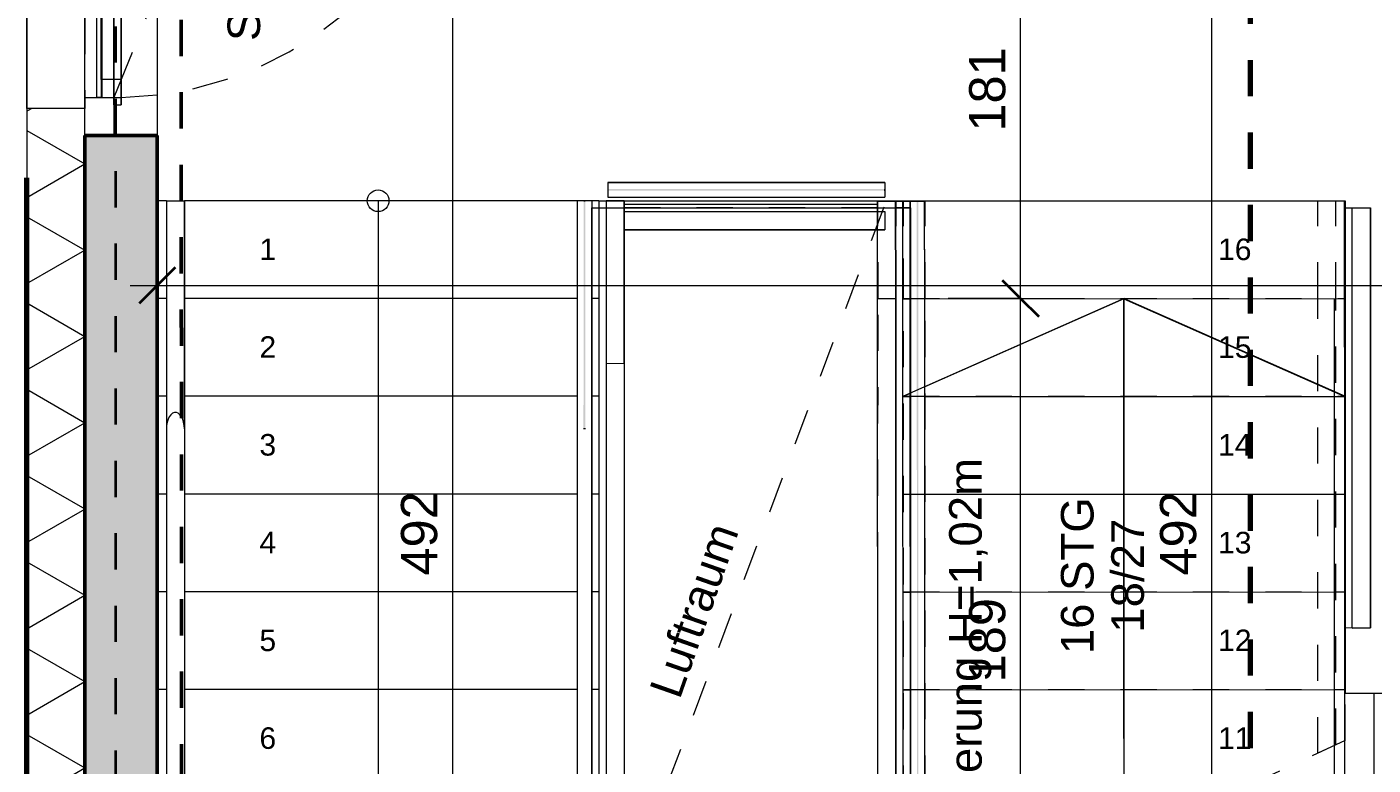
# Model space of a CAD drawing. Header units: metres. Extents: x -67.4 to -27.2, y 43.9 to 89.6.
# Drawn here: x -54.349 to -50.63, y 57.03 to 59.069 of the extents above; entities that cross this region are included whole.
import ezdxf

# ---------------------------------------------------------------- set-up
doc = ezdxf.new("R2010")
doc.units = ezdxf.units.M
for name, pattern in [('Achse', [0.009, 0.005, -0.002, 0, -0.002]), ('Strich Punkt Mittel', [0.015875, 0.00635, -0.004763, 0, -0.004763]), ('Verdeckt', [0.003, 0.002, -0.001]), ('Verdeckt Oben', [0.00225, 0.0015, -0.00075])]:
    doc.linetypes.add(name, pattern=pattern)
for name, color, linetype, lineweight in [('A-DETL-GENF_', 92, 'Continuous', 13), ('A-DETL-MBND', 5, 'Continuous', 5), ('A-FLOR-HRAL', 11, 'Continuous', 5), ('A-FLOR-OVHD', 1, 'Verdeckt Oben', 5), ('A-GLAZ', 151, 'Continuous', 18), ('A-GLAZ-IDEN_', 152, 'Continuous', 9), ('A_Bemassung-50_', 4, 'Continuous', 9), ('A_Bemassung_', 4, 'Continuous', 9), ('A_Brandabschnitte', 30, 'Verdeckt', 50), ('A_Decken', 8, 'Continuous', 13), ('A_Fenster', 7, 'Continuous', 13), ('A_Gelaender', 7, 'Continuous', 13), ('A_Raeume', 7, 'Continuous', 13), ('A_Raeume_', 7, 'Continuous', 5), ('A_Raster_', 1, 'Continuous', 9), ('A_Waende', 7, 'Continuous', 13), ('G-ANNO-SYMB_', 111, 'Continuous', 9), ('S-STRS', 31, 'Continuous', 13), ('S-STRS-ANNO_', 31, 'Continuous', 5), ('S-STRS-IDEN_', 31, 'Continuous', 9), ('S-STRS-MBND', 31, 'Verdeckt', 13), ('Text', 130, 'Continuous', 9)]:
    doc.layers.add(name, color=color, linetype=linetype, lineweight=lineweight)
doc.styles.add('Arial', font='arial.ttf', dxfattribs={"height": 0.059531})
doc.styles.add('Arial_2', font='arial.ttf', dxfattribs={"height": 0.09})
doc.styles.add('Arial_5', font='arial.ttf', dxfattribs={"height": 0.1})
doc.dimstyles.new('WGA-Bemaßung', dxfattribs={"dimscale": 0.3048, "dimtxt": 0.102026, "dimasz": 0.328084, "dimexe": 0.246063, "dimexo": 0.0625, "dimgap": 0.04101, "dimtad": 1, "dimdec": 1, "dimlfac": 100, "dimrnd": 0.5, "dimdsep": 46, "dimtxsty": 'Arial_5', "dimblk1": 'OBLIQUE', "dimblk2": 'OBLIQUE', "dimsah": 1, "dimcen": 0.09, "dimdle": 0.246063, "dimazin": 2, "dimtfac": 1, "dimtdec": 4, "dimtix": 1, "dimtmove": 0, "dimatfit": 3, "dimfxl": 0.656168, "dimfxlon": 1, "dimtvp": 1, "dimtolj": 1, "dimtzin": 0, "dimarcsym": 2})
doc.dimstyles.new('WGA-Bemaßung_2', dxfattribs={"dimscale": 0.3048, "dimtxt": 0.102026, "dimasz": 0.328084, "dimexe": 0.246063, "dimexo": 0.0625, "dimgap": 0.04101, "dimtad": 1, "dimdec": 1, "dimlfac": 100, "dimrnd": 0.5, "dimdsep": 46, "dimtxsty": 'Arial_5', "dimblk1": 'OBLIQUE', "dimblk2": 'OBLIQUE', "dimsah": 1, "dimcen": 0.09, "dimdle": 0.246063, "dimazin": 2, "dimtfac": 1, "dimtdec": 4, "dimtix": 1, "dimtmove": 2, "dimatfit": 3, "dimfxl": 0.656168, "dimfxlon": 1, "dimtvp": 1, "dimtolj": 1, "dimtzin": 0, "dimarcsym": 2})
doc.dimstyles.new('WGA-Bemaßung_4', dxfattribs={"dimscale": 0.3048, "dimtxt": 0.102026, "dimasz": 0.328084, "dimexe": 0.246063, "dimexo": 0.0625, "dimgap": 0.04101, "dimtad": 1, "dimdec": 1, "dimlfac": 100, "dimrnd": 0.5, "dimdsep": 46, "dimtxsty": 'Arial_5', "dimblk1": 'OBLIQUE', "dimblk2": 'OBLIQUE', "dimsah": 1, "dimcen": 0.09, "dimdle": 0.246063, "dimazin": 2, "dimtfac": 1, "dimtdec": 4, "dimtix": 1, "dimtmove": 0, "dimatfit": 3, "dimfxl": 0.656168, "dimfxlon": 1, "dimtvp": 1, "dimtolj": 1, "dimtzin": 0, "dimarcsym": 2})

# ---------------------------------------------------------------- blocks, each defined once
blk = doc.blocks.new('Geländer - Geländer-4147577-263_PP_01OG_BT2')
at = {"layer": 'A_Gelaender', "lineweight": 5}
for q in [(-26.8768, 72.6425), (-26.1308, 74.3791)]:
    blk.add_line((-26.1493, 74.3868), q, dxfattribs=at)
at = {"layer": 'A_Gelaender', "linetype": 'Verdeckt', "lineweight": 5}
for p, q in [((-25.4957, 73.8216), (-25.3917, 74.0708)), ((-25.4772, 73.8139), (-25.3733, 74.0631)), ((-25.3917, 74.0708), (-25.3733, 74.0631)), ((-26.1663, 72.1619), (-25.4772, 73.8139)), ((-26.1222, 72.3196), (-25.4957, 73.8216))]:
    blk.add_line(p, q, dxfattribs=at)
blk = doc.blocks.new('Typ des oberen Holms - Oberer Geländerholm_Innen_-4147589-263_PP_01OG_BT2')
at = {"layer": 'A_Gelaender', "lineweight": 5}
for p, q in [((-27.2522, 74.8468), (-27.4947, 74.2654)), ((-27.4485, 74.2462), (-27.206, 74.8276))]:
    blk.add_line(p, q, dxfattribs=at)
at = {"layer": 'A_Gelaender', "lineweight": 5, "flags": 128}
for points in [[(-27.2522, 74.8468), (-27.2514, 74.8465), (-27.2491, 74.8456), (-27.2454, 74.844), (-27.2406, 74.842), (-27.2351, 74.8397), (-27.2291, 74.8372), (-27.2231, 74.8347), (-27.2175, 74.8324), (-27.2128, 74.8304), (-27.2091, 74.8289), (-27.2068, 74.8279), (-27.206, 74.8276)], [(-27.4485, 74.2462), (-27.4454, 74.255), (-27.4435, 74.2639), (-27.4427, 74.2724), (-27.4433, 74.2802), (-27.445, 74.287), (-27.448, 74.2924), (-27.4519, 74.2961), (-27.4568, 74.2981), (-27.4622, 74.2983), (-27.4681, 74.2966), (-27.4742, 74.2931), (-27.4801, 74.288), (-27.4856, 74.2815), (-27.4906, 74.2738), (-27.4947, 74.2654)]]:
    blk.add_lwpolyline(points, dxfattribs=at)
blk = doc.blocks.new('Typ des oberen Holms - Oberer Geländerholm_Innen_-V21-263_PP_01OG_BT2')
at = {"layer": 'A_Gelaender', "lineweight": 5}
for p, q in [((-27.2522, 74.8468), (-27.9797, 73.1025)), ((-27.206, 74.8276), (-27.9336, 73.0833))]:
    blk.add_line(p, q, dxfattribs=at)
at = {"layer": 'A_Gelaender', "linetype": 'Verdeckt', "lineweight": 5}
for p, q in [((-24.4204, 73.3732), (-24.3165, 73.6223)), ((-24.3743, 73.3539), (-24.2704, 73.6031)), ((-24.3165, 73.6223), (-24.2704, 73.6031)), ((-24.904, 72.2139), (-24.4204, 73.3732)), ((-24.8489, 72.2162), (-24.3743, 73.3539)), ((-24.8489, 72.2162), (-24.904, 72.2139))]:
    blk.add_line(p, q, dxfattribs=at)
blk = doc.blocks.new('Fens_1tlg_OL - DF_OL_DK_1120x2400-V31-263_PP_01OG_BT2')
at = {"layer": 'A-GLAZ'}
for p, q in [((-0.6, -0.02), (-0.515, -0.02)), ((-0.495, -0.02), (-0.6, -0.02)), ((-0.6, -0.02), (-0.6, -0.1)), ((-0.515, -0.02), (-0.495, -0.02)), ((-0.495, -0.02), (-0.445, -0.02)), ((-0.495, -0.1), (-0.495, -0.02)), ((-0.445, -0.02), (0.445, -0.02)), ((0.445, -0.02), (0.495, -0.02)), ((0.495, -0.02), (0.515, -0.02)), ((0.495, -0.02), (0.6, -0.02)), ((0.495, -0.1), (0.495, -0.02)), ((0.515, -0.02), (0.6, -0.02)), ((0.6, -0.02), (0.6, -0.1)), ((-0.6, -0.1), (-0.495, -0.1)), ((0.525, -0.1), (-0.525, -0.1)), ((0.6, -0.1), (0.495, -0.1))]:
    blk.add_line(p, q, dxfattribs=at)
at = {"layer": 'A_Fenster', "linetype": 'Verdeckt', "lineweight": 5}
for p, q in [((-0.495, 0), (-0.495, 0.97)), ((0, 0.18), (0.4455, 0)), ((-0.495, -0.02), (-0.495, 0)), ((0.4455, 0), (0.495, -0.02))]:
    blk.add_line(p, q, dxfattribs=at)
at = {"layer": 'A_Fenster'}
for p, q in [((-0.4455, 0), (0, 0.18)), ((-0.515, -0.02), (-0.515, 0)), ((-0.515, 0), (0.515, 0)), ((-0.515, 0), (-0.515, -0.02)), ((-0.445, 0), (-0.515, 0)), ((-0.495, -0.02), (-0.4455, 0)), ((-0.445, 0), (-0.445, -0.055)), ((-0.445, 0), (0.445, 0)), ((-0.445, 0), (0.445, 0)), ((-0.445, -0.055), (-0.445, 0)), ((0.445, 0), (-0.445, 0)), ((0.445, 0), (0.445, -0.055)), ((0.445, 0), (0.445, -0.055)), ((0.515, 0), (0.445, 0)), ((0.515, -0.02), (0.515, 0)), ((0.515, -0.02), (0.515, 0)), ((-0.6, -0.02), (-0.515, -0.02)), ((-0.6, -0.1), (-0.6, -0.02)), ((-0.515, -0.02), (-0.495, -0.02)), ((0.515, -0.02), (-0.515, -0.02)), ((-0.515, -0.02), (-0.495, -0.02)), ((-0.495, -0.02), (-0.445, -0.02)), ((-0.495, -0.055), (-0.495, -0.02)), ((0.495, -0.02), (-0.495, -0.02)), ((-0.495, -0.02), (-0.445, -0.02)), ((-0.495, -0.02), (-0.495, -0.055)), ((-0.445, -0.02), (-0.495, -0.02)), ((-0.445, -0.02), (0.445, -0.02)), ((-0.445, -0.02), (0.445, -0.02)), ((0.445, -0.02), (-0.445, -0.02)), ((0.445, -0.02), (0.495, -0.02)), ((0.445, -0.02), (0.495, -0.02)), ((0.495, -0.02), (0.445, -0.02)), ((0.495, -0.02), (0.515, -0.02)), ((0.495, -0.055), (0.495, -0.02)), ((0.495, -0.02), (0.515, -0.02)), ((0.495, -0.055), (0.495, -0.02)), ((0.515, -0.02), (0.6, -0.02)), ((-0.495, -0.055), (-0.495, -0.053)), ((-0.495, -0.053), (-0.445, -0.053)), ((-0.495, -0.053), (-0.445, -0.053)), ((-0.495, -0.055), (-0.495, -0.053)), ((-0.495, -0.055), (0.495, -0.055)), ((-0.495, -0.055), (-0.445, -0.055)), ((-0.495, -0.067), (-0.495, -0.055)), ((-0.495, -0.067), (-0.495, -0.055)), ((0.495, -0.067), (-0.495, -0.067)), ((0.495, -0.067), (-0.495, -0.067)), ((-0.445, -0.053), (0.445, -0.053)), ((-0.445, -0.053), (0.445, -0.053)), ((-0.445, -0.055), (0.445, -0.055)), ((-0.445, -0.055), (0.445, -0.055)), ((0.445, -0.055), (-0.445, -0.055)), ((0.445, -0.053), (0.495, -0.053)), ((0.445, -0.053), (0.495, -0.053)), ((0.445, -0.055), (0.495, -0.055)), ((0.495, -0.053), (0.495, -0.055)), ((0.495, -0.053), (0.495, -0.055)), ((0.495, -0.055), (0.495, -0.067)), ((0.495, -0.055), (0.495, -0.067)), ((0.6, -0.1), (0.525, -0.1))]:
    blk.add_line(p, q, dxfattribs=at)
at = {"layer": 'A_Fenster', "linetype": 'Verdeckt Oben', "lineweight": 5}
for p, q in [((-0.6, 0.1), (0.6, 0.1)), ((-0.6, 0.1), (0.6, 0.1)), ((-0.525, -0.1), (0.525, -0.1)), ((-0.525, -0.26), (0.525, -0.26))]:
    blk.add_line(p, q, dxfattribs=at)
at = {"layer": 'A_Fenster', "linetype": 'Verdeckt', "lineweight": 5}
for start, end in [(1.1603, 90), (360, 1.1603)]:
    blk.add_arc((-0.495, -0.02), 0.99, start, end, dxfattribs=at)
blk = doc.blocks.new('Typ des oberen Holms - Oberer Geländerholm_Innen_-5748851-263_PP_01OG_BT2')
at = {"layer": 'A_Gelaender', "lineweight": 5}
for p, q in [((-26.1308, 74.3791), (-26.304, 73.9638)), ((-26.1308, 74.3791), (-26.0846, 74.3599)), ((-26.2579, 73.9445), (-26.0846, 74.3599)), ((-26.2579, 73.9445), (-26.304, 73.9638))]:
    blk.add_line(p, q, dxfattribs=at)
blk = doc.blocks.new('Typ des oberen Holms - Oberer Geländerholm_Innen_-V44-263_PP_01OG_BT2')
at = {"layer": 'A_Gelaender', "lineweight": 5}
for p, q in [((-26.1308, 74.3791), (-26.8584, 72.6348)), ((-26.0846, 74.3599), (-26.1308, 74.3791)), ((-26.0846, 74.3599), (-26.8122, 72.6155))]:
    blk.add_line(p, q, dxfattribs=at)
at = {"layer": 'A_Gelaender', "linetype": 'Verdeckt', "lineweight": 5}
for p, q in [((-25.5418, 73.8409), (-25.4379, 74.0901)), ((-25.4379, 74.0901), (-25.3917, 74.0708)), ((-25.4957, 73.8216), (-25.3917, 74.0708)), ((-26.2136, 72.2304), (-25.5418, 73.8409)), ((-26.1674, 72.2111), (-25.4957, 73.8216))]:
    blk.add_line(p, q, dxfattribs=at)
blk = doc.blocks.new('Geländer - Geländer-5750222-263_PP_01OG_BT2')
at = {"layer": 'A_Gelaender', "lineweight": 5}
blk.add_line((-25.4428, 74.0813), (-26.0885, 74.3506), dxfattribs=at)
blk = doc.blocks.new('Typ des oberen Holms - Oberer Geländerholm_Innen_-5750294-263_PP_01OG_BT2')
at = {"layer": 'A_Gelaender', "lineweight": 5}
for p, q in [((-26.0962, 74.3322), (-25.4317, 74.055)), ((-25.4509, 74.0088), (-26.1154, 74.286)), ((-25.4317, 74.055), (-25.4509, 74.0088))]:
    blk.add_line(p, q, dxfattribs=at)
blk = doc.blocks.new('Typ des oberen Holms - Oberer Geländerholm_Innen_-V45-263_PP_01OG_BT2')
at = {"layer": 'A_Gelaender', "lineweight": 5}
for p, q in [((-26.0962, 74.3322), (-25.4317, 74.055)), ((-26.1154, 74.286), (-25.4509, 74.0088)), ((-25.4317, 74.055), (-25.4509, 74.0088))]:
    blk.add_line(p, q, dxfattribs=at)
blk = doc.blocks.new('Handlauftyp - Handlauf_Innen_-5750305-263_PP_01OG_BT2')
at = {"layer": 'A_Gelaender', "lineweight": 5}
blk.add_hatch(color=256, dxfattribs=at).paths.add_polyline_path([(-25.4095, 74.1082), (-25.4077, 74.1125), (-26.1141, 74.4072), (-26.1159, 74.4029), (-25.7593, 74.2541)])
for p, q in [((-26.1141, 74.4072), (-26.1159, 74.4029)), ((-25.4009, 74.1288), (-26.1073, 74.4235)), ((-26.1227, 74.3866), (-25.4163, 74.0919)), ((-25.4095, 74.1082), (-25.4077, 74.1125))]:
    blk.add_line(p, q, dxfattribs=at)
blk = doc.blocks.new('Handlauftyp - Handlauf_Innen_-V46-263_PP_01OG_BT2')
at = {"layer": 'A_Gelaender', "lineweight": 5}
for p, q in [((-26.1073, 74.4235), (-26.1227, 74.3866)), ((-26.1073, 74.4235), (-25.4009, 74.1288)), ((-26.1227, 74.3866), (-25.4163, 74.0919)), ((-25.4009, 74.1288), (-25.4163, 74.0919))]:
    blk.add_line(p, q, dxfattribs=at)
blk = doc.blocks.new('Handlauftyp - Handlauf_Innen_-5773815-263_PP_01OG_BT2')
at = {"layer": 'A_Gelaender', "lineweight": 5}
blk.add_hatch(color=256, dxfattribs=at).paths.add_polyline_path([(-26.4263, 73.8193), (-26.2878, 74.1521), (-26.1844, 74.4015), (-26.188, 74.4029), (-26.3985, 73.8997), (-26.4307, 73.8214), (-26.4268, 73.8198)])
at = {"layer": 'A_Gelaender', "lineweight": 5, "flags": 128}
for points in [[(-26.188, 74.403), (-26.1862, 74.4022), (-26.1844, 74.4015)], [(-26.4263, 73.8194), (-26.4268, 73.8198), (-26.4307, 73.8214), (-26.4314, 73.8215)]]:
    blk.add_lwpolyline(points, dxfattribs=at)
blk = doc.blocks.new('Handlauftyp - Handlauf_Innen_-V47-263_PP_01OG_BT2')
at = {"layer": 'A_Gelaender', "lineweight": 5}
for p, q in [((-26.2046, 74.4099), (-26.9322, 72.6656)), ((-26.1677, 74.3945), (-26.2046, 74.4099)), ((-26.1677, 74.3945), (-26.8953, 72.6502))]:
    blk.add_line(p, q, dxfattribs=at)
at = {"layer": 'A_Gelaender', "linetype": 'Verdeckt', "lineweight": 5}
for p, q in [((-25.4587, 73.8062), (-25.3548, 74.0554)), ((-25.4218, 73.7908), (-25.3179, 74.04)), ((-25.3548, 74.0554), (-25.3179, 74.04)), ((-26.1442, 72.1628), (-25.4587, 73.8062)), ((-26.1001, 72.1646), (-25.4218, 73.7908))]:
    blk.add_line(p, q, dxfattribs=at)
blk = doc.blocks.new('Geländer - Geländer-9296717-263_PP_01OG_BT2')
at = {"layer": 'A_Gelaender', "lineweight": 5}
for p, q in [((-24.7015, 72.5044), (-24.2549, 73.5753)), ((-24.2549, 73.5753), (-24.2364, 73.5676)), ((-24.6831, 72.4967), (-24.7015, 72.5044))]:
    blk.add_line(p, q, dxfattribs=at)
blk = doc.blocks.new('Typ des oberen Holms - Oberer Geländerholm_Innen_-9296720-263_PP_01OG_BT2')
at = {"layer": 'A_Gelaender', "lineweight": 5}
for p, q in [((-24.6831, 72.4967), (-24.2364, 73.5676)), ((-24.2364, 73.5676), (-24.1903, 73.5484)), ((-24.1903, 73.5484), (-24.6369, 72.4775)), ((-24.6369, 72.4775), (-24.6831, 72.4967))]:
    blk.add_line(p, q, dxfattribs=at)
blk = doc.blocks.new('Typ des oberen Holms - Oberer Geländerholm_Innen_-V73-263_PP_01OG_BT2')
at = {"layer": 'A_Gelaender', "lineweight": 5}
for p, q in [((-24.6831, 72.4967), (-24.2364, 73.5676)), ((-24.2364, 73.5676), (-24.1903, 73.5484)), ((-24.6369, 72.4775), (-24.1903, 73.5484)), ((-24.6831, 72.4967), (-24.6369, 72.4775))]:
    blk.add_line(p, q, dxfattribs=at)
blk = doc.blocks.new('Geländer - Geländer-11658743-263_PP_01OG_BT2')
at = {"layer": 'A_Gelaender', "lineweight": 5}
for q in [(-26.8768, 72.6425), (-26.1308, 74.3791)]:
    blk.add_line((-26.1493, 74.3868), q, dxfattribs=at)
at = {"layer": 'A_Gelaender', "linetype": 'Verdeckt', "lineweight": 5}
for p, q in [((-25.4957, 73.8216), (-25.3917, 74.0708)), ((-25.4772, 73.8139), (-25.3733, 74.0631)), ((-25.3917, 74.0708), (-25.3733, 74.0631)), ((-26.1663, 72.1619), (-25.4772, 73.8139)), ((-26.1222, 72.3196), (-25.4957, 73.8216))]:
    blk.add_line(p, q, dxfattribs=at)
blk = doc.blocks.new('Typ des oberen Holms - Oberer Geländerholm_Innen_-11658750-263_PP_01OG_BT2')
at = {"layer": 'A_Gelaender', "lineweight": 5}
for p, q in [((-26.1308, 74.3791), (-26.304, 73.9638)), ((-26.1308, 74.3791), (-26.0846, 74.3599)), ((-26.2579, 73.9445), (-26.0846, 74.3599)), ((-26.2579, 73.9445), (-26.304, 73.9638))]:
    blk.add_line(p, q, dxfattribs=at)
blk = doc.blocks.new('Typ des oberen Holms - Oberer Geländerholm_Innen_-V109-263_PP_01OG_BT2')
at = {"layer": 'A_Gelaender', "lineweight": 5}
for p, q in [((-26.1308, 74.3791), (-26.8584, 72.6348)), ((-26.0846, 74.3599), (-26.1308, 74.3791)), ((-26.0846, 74.3599), (-26.8122, 72.6155))]:
    blk.add_line(p, q, dxfattribs=at)
at = {"layer": 'A_Gelaender', "linetype": 'Verdeckt', "lineweight": 5}
for p, q in [((-25.5418, 73.8409), (-25.4379, 74.0901)), ((-25.4379, 74.0901), (-25.3917, 74.0708)), ((-25.4957, 73.8216), (-25.3917, 74.0708)), ((-26.2136, 72.2304), (-25.5418, 73.8409)), ((-26.1674, 72.2111), (-25.4957, 73.8216))]:
    blk.add_line(p, q, dxfattribs=at)
blk = doc.blocks.new('Handlauftyp - Handlauf_Innen_-11658768-263_PP_01OG_BT2')
at = {"layer": 'A_Gelaender', "lineweight": 5}
blk.add_hatch(color=256, dxfattribs=at).paths.add_polyline_path([(-26.4314, 73.8214), (-26.4307, 73.8214), (-26.3988, 73.8999), (-26.4313, 73.8216)])
at = {"layer": 'A_Gelaender', "lineweight": 5, "flags": 128}
for points in [[(-26.188, 74.403), (-26.1862, 74.4022), (-26.1844, 74.4015)], [(-26.4263, 73.8194), (-26.4268, 73.8198), (-26.4307, 73.8214), (-26.4314, 73.8215)]]:
    blk.add_lwpolyline(points, dxfattribs=at)
blk = doc.blocks.new('Handlauftyp - Handlauf_Innen_-V110-263_PP_01OG_BT2')
at = {"layer": 'A_Gelaender', "lineweight": 5}
for p, q in [((-26.2046, 74.4099), (-26.9322, 72.6656)), ((-26.1677, 74.3945), (-26.2046, 74.4099)), ((-26.1677, 74.3945), (-26.8953, 72.6502))]:
    blk.add_line(p, q, dxfattribs=at)
at = {"layer": 'A_Gelaender', "linetype": 'Verdeckt', "lineweight": 5}
for p, q in [((-25.4587, 73.8062), (-25.3548, 74.0554)), ((-25.4218, 73.7908), (-25.3179, 74.04)), ((-25.3548, 74.0554), (-25.3179, 74.04)), ((-26.1442, 72.1628), (-25.4587, 73.8062)), ((-26.1001, 72.1646), (-25.4218, 73.7908))]:
    blk.add_line(p, q, dxfattribs=at)
blk = doc.blocks.new('Geländer - Geländer-11667929-263_PP_01OG_BT2')
at = {"layer": 'A_Gelaender', "lineweight": 5}
for p, q in [((-25.4785, 73.8135), (-25.3747, 74.0628)), ((-25.3932, 74.0705), (-25.3747, 74.0628)), ((-26.2047, 72.0699), (-25.4785, 73.8135))]:
    blk.add_line(p, q, dxfattribs=at)
blk = doc.blocks.new('Typ des oberen Holms - Oberer Geländerholm_Innen_-11667935-263_PP_01OG_BT2')
at = {"layer": 'A_Gelaender', "lineweight": 5}
for p, q in [((-25.5432, 73.8404), (-25.4394, 74.0897)), ((-25.4394, 74.0897), (-25.3932, 74.0705)), ((-25.3932, 74.0705), (-25.497, 73.8212)), ((-26.2648, 73.9279), (-26.2931, 73.8601)), ((-26.2969, 73.8509), (-26.3359, 73.7574)), ((-26.2135, 72.2307), (-25.5432, 73.8404)), ((-25.497, 73.8212), (-26.1223, 72.3196)), ((-25.497, 73.8212), (-25.5432, 73.8404)), ((-26.3398, 73.7482), (-26.3788, 73.6547)), ((-26.3826, 73.6454), (-26.4216, 73.5519)), ((-26.4255, 73.5427), (-26.4645, 73.4492)), ((-26.4683, 73.4399), (-26.5073, 73.3464)), ((-26.5112, 73.3372), (-26.5502, 73.2437)), ((-26.554, 73.2345), (-26.593, 73.141)), ((-26.5969, 73.1317), (-26.6359, 73.0382)), ((-26.6397, 73.029), (-26.6787, 72.9355)), ((-26.6826, 72.9263), (-26.7216, 72.8327))]:
    blk.add_line(p, q, dxfattribs=at)
blk = doc.blocks.new('Typ des oberen Holms - Oberer Geländerholm_Innen_-V111-263_PP_01OG_BT2')
at = {"layer": 'A_Gelaender', "lineweight": 5}
for p, q in [((-25.5432, 73.8404), (-25.4394, 74.0897)), ((-25.4394, 74.0897), (-25.3932, 74.0705)), ((-25.497, 73.8212), (-25.3932, 74.0705)), ((-26.2648, 73.9279), (-26.2931, 73.8601)), ((-26.2969, 73.8509), (-26.3359, 73.7574)), ((-26.2135, 72.2307), (-25.5432, 73.8404)), ((-26.1223, 72.3196), (-25.497, 73.8212)), ((-26.3398, 73.7482), (-26.3788, 73.6547)), ((-26.3826, 73.6454), (-26.4216, 73.5519)), ((-26.4255, 73.5427), (-26.4645, 73.4492)), ((-26.4683, 73.4399), (-26.5073, 73.3464)), ((-26.5112, 73.3372), (-26.5502, 73.2437)), ((-26.554, 73.2345), (-26.593, 73.141)), ((-26.5969, 73.1317), (-26.6359, 73.0382)), ((-26.6397, 73.029), (-26.6787, 72.9355)), ((-26.6826, 72.9263), (-26.7216, 72.8327))]:
    blk.add_line(p, q, dxfattribs=at)
blk = doc.blocks.new('Handlauftyp - Handlauf_Innen_-11667947-263_PP_01OG_BT2')
at = {"layer": 'A_Gelaender', "lineweight": 5}
for points in [[(-25.4416, 73.7981), (-25.4394, 73.7974), (-25.3357, 74.0465), (-25.3399, 74.0483), (-25.4437, 73.7991), (-25.4417, 73.7982)], [(-26.1524, 72.0914), (-26.1505, 72.0909), (-25.4394, 73.7973), (-25.4434, 73.7989), (-26.1541, 72.0922)]]:
    blk.add_hatch(color=256, dxfattribs=at).paths.add_polyline_path(points)
for p, q in [((-25.3563, 74.0551), (-25.4577, 73.8114)), ((-25.4208, 73.796), (-25.3193, 74.0397)), ((-25.3357, 74.0465), (-25.34, 74.0483)), ((-25.4577, 73.8114), (-26.1685, 72.1047)), ((-26.1316, 72.0893), (-25.4208, 73.796))]:
    blk.add_line(p, q, dxfattribs=at)
blk.add_open_spline([(-25.4398, 73.7974), (-25.4404, 73.7976), (-25.4416, 73.7981), (-25.4428, 73.7986), (-25.4434, 73.7989)], degree=3, dxfattribs=at)
blk = doc.blocks.new('Handlauftyp - Handlauf_Innen_-V112-263_PP_01OG_BT2')
at = {"layer": 'A_Gelaender', "lineweight": 5}
for p, q in [((-25.4601, 73.8058), (-25.3563, 74.0551)), ((-25.4231, 73.7904), (-25.3193, 74.0397)), ((-25.3563, 74.0551), (-25.3193, 74.0397)), ((-26.1708, 72.0991), (-25.4601, 73.8058)), ((-26.1339, 72.0837), (-25.4231, 73.7904))]:
    blk.add_line(p, q, dxfattribs=at)
blk = doc.blocks.new('Dtai_Fluchtlinie_Grenzlinie - Dtai_Grenzlinie-5920249-263_PP_01OG_BT2')
at = {"layer": 'A-DETL-GENF_', "lineweight": 70}
blk.add_line((9.45, 0), (11.45, 0), dxfattribs=at)
blk = doc.blocks.new('DIMBLOCK255-263_PP_01OG_BT2')
at = {"layer": 'A_Bemassung-50_', "lineweight": 35, "transparency": 16777216}
for p, q in [((-51.6039, 58.3188), (-51.6539, 58.3688)), ((-51.6039, 58.3188), (-51.5539, 58.2688)), ((-51.604, 56.4288), (-51.654, 56.4788)), ((-51.604, 56.4288), (-51.554, 56.3788))]:
    blk.add_line(p, q, dxfattribs=at)
at = {"layer": 'A_Bemassung-50_', "transparency": 16777216}
for p, q in [((-51.6039, 58.3188), (-51.8039, 58.3188)), ((-51.604, 56.4288), (-51.6039, 58.3188)), ((-51.6039, 58.3188), (-51.5289, 58.3188)), ((-51.604, 56.4288), (-51.804, 56.4288)), ((-51.604, 56.4288), (-51.529, 56.4288))]:
    blk.add_line(p, q, dxfattribs=at)
at = {"layer": 'A_Bemassung-50_', "color": 0, "transparency": 16777216, "insert": (-51.7463, 57.2584), "char_height": 0.1, "width": 0.276883, "attachment_point": 1, "rotation": 90, "line_spacing_factor": 0.941778, "style": 'Arial_5'}
blk.add_mtext('189', dxfattribs=at)
blk = doc.blocks.new('_Oblique')
at = {"color": 0, "linetype": 'ByBlock', "lineweight": -2}
blk.add_line((-0.5, -0.5), (0.5, 0.5), dxfattribs=at)
blk = doc.blocks.new('DIMBLOCK256-263_PP_01OG_BT2')
at = {"layer": 'A_Bemassung-50_', "transparency": 16777216}
for p, q in [((-51.6039, 58.3188), (-51.6038, 60.2038)), ((-51.6038, 60.1288), (-51.8038, 60.1288)), ((-51.6038, 60.1288), (-51.5288, 60.1288)), ((-51.6039, 58.3188), (-51.8039, 58.3188)), ((-51.6039, 58.3188), (-51.5289, 58.3188))]:
    blk.add_line(p, q, dxfattribs=at)
at = {"layer": 'A_Bemassung-50_', "lineweight": 35, "transparency": 16777216}
for p, q in [((-51.6038, 60.1288), (-51.6538, 60.1788)), ((-51.6038, 60.1288), (-51.5538, 60.0788)), ((-51.6039, 58.3188), (-51.6539, 58.3688)), ((-51.6039, 58.3188), (-51.5539, 58.2688))]:
    blk.add_line(p, q, dxfattribs=at)
at = {"layer": 'A_Bemassung-50_', "color": 0, "transparency": 16777216, "insert": (-51.7462, 58.7796), "char_height": 0.1, "width": 0.276883, "attachment_point": 1, "rotation": 90, "line_spacing_factor": 0.941778, "style": 'Arial_5'}
blk.add_mtext('181', dxfattribs=at)
blk = doc.blocks.new('DIMBLOCK329-263_PP_01OG_BT2')
at = {"layer": 'A_Bemassung-50_', "transparency": 16777216}
for p, q in [((-51.0766, 60.2038), (-51.0768, 55.2088)), ((-51.0766, 60.1288), (-51.1516, 60.1288)), ((-51.0766, 60.1288), (-50.8766, 60.1287)), ((-51.0768, 55.2088), (-51.1518, 55.2088)), ((-51.0768, 55.2088), (-50.8768, 55.2087))]:
    blk.add_line(p, q, dxfattribs=at)
at = {"layer": 'A_Bemassung-50_', "lineweight": 35, "transparency": 16777216}
for p, q in [((-51.0766, 60.1288), (-51.1266, 60.1788)), ((-51.0766, 60.1288), (-51.0266, 60.0787)), ((-51.0768, 55.2088), (-51.1268, 55.2588)), ((-51.0768, 55.2088), (-51.0268, 55.1587))]:
    blk.add_line(p, q, dxfattribs=at)
at = {"layer": 'A_Bemassung-50_', "color": 0, "transparency": 16777216, "insert": (-51.219, 57.5534), "char_height": 0.1, "width": 0.276883, "attachment_point": 1, "rotation": 90, "line_spacing_factor": 0.941778, "style": 'Arial_5'}
blk.add_mtext('492', dxfattribs=at)
blk = doc.blocks.new('DIMBLOCK392-263_PP_01OG_BT2')
at = {"layer": 'A_Bemassung-50_', "transparency": 16777216}
for p, q in [((-53.9887, 58.3551), (-53.9887, 58.5551)), ((-47.3962, 58.3549), (-47.3962, 58.5549)), ((-54.0637, 58.3551), (-47.3962, 58.3549)), ((-53.9887, 58.3551), (-53.9887, 58.2801)), ((-47.3962, 58.3549), (-47.3962, 58.2799))]:
    blk.add_line(p, q, dxfattribs=at)
at = {"layer": 'A_Bemassung-50_', "lineweight": 35, "transparency": 16777216}
for p, q in [((-53.9887, 58.3551), (-53.9387, 58.4051)), ((-47.3962, 58.3549), (-47.3462, 58.4049)), ((-53.9887, 58.3551), (-54.0387, 58.3051)), ((-47.3962, 58.3549), (-47.4462, 58.3049))]:
    blk.add_line(p, q, dxfattribs=at)
at = {"layer": 'A_Bemassung-50_', "color": 0, "transparency": 16777216, "insert": (-50.5757, 58.4973), "char_height": 0.1, "width": 0.416266, "attachment_point": 1, "rotation": 359.9983, "line_spacing_factor": 0.941778, "style": 'Arial_5'}
blk.add_mtext('659,5', dxfattribs=at)
blk = doc.blocks.new('DIMBLOCK486-263_PP_01OG_BT2')
at = {"layer": 'A_Bemassung-50_', "lineweight": 35, "transparency": 16777216}
for p, q in [((-53.1733, 60.1288), (-53.2233, 60.1788)), ((-53.1733, 60.1288), (-53.1233, 60.0788)), ((-53.1734, 55.2088), (-53.2234, 55.2588)), ((-53.1734, 55.2088), (-53.1234, 55.1588))]:
    blk.add_line(p, q, dxfattribs=at)
at = {"layer": 'A_Bemassung-50_', "transparency": 16777216}
for p, q in [((-53.1733, 60.1288), (-53.2483, 60.1288)), ((-53.1733, 60.1288), (-53.1734, 55.2088)), ((-53.1733, 60.1288), (-52.9733, 60.1288)), ((-53.1734, 55.2088), (-53.2484, 55.2088)), ((-53.1734, 55.2088), (-52.9734, 55.2088))]:
    blk.add_line(p, q, dxfattribs=at)
at = {"layer": 'A_Bemassung-50_', "color": 0, "transparency": 16777216, "insert": (-53.3156, 57.5534), "char_height": 0.1, "width": 0.276883, "attachment_point": 1, "rotation": 90, "line_spacing_factor": 0.941778, "style": 'Arial_5'}
blk.add_mtext('492', dxfattribs=at)

msp = doc.modelspace()

# ---------------------------------------------------------------- hatches: boundary and pattern name
at = {"layer": 'A_Waende', "lineweight": 5}
h = msp.add_hatch(dxfattribs=at)
h.set_pattern_fill('FP_4', color=250, style=0, pattern_type=2)
h.set_pattern_definition([(45, (0, 0), (-0.08980256, 0.08980256), []), (45, (0.0898, 0), (-0.08980256, 0.08980256), [0.0635, -0.03175])])
h.paths.add_polyline_path([(-54.189, 48.0244), (-53.989, 48.0388), (-53.989, 48.6388), (-54.189, 48.6388), (-54.189, 48.2888)])
h.paths.add_polyline_path([(-53.9889, 49.8388), (-53.9889, 52.8313), (-54.1888, 52.8313), (-54.1888, 49.8388), (-53.989, 49.8388)])
h.paths.add_polyline_path([(-53.9888, 52.9663), (-54.0888, 52.8988), (-54.1888, 52.9663), (-53.9889, 52.9663)])
h.paths.add_polyline_path([(-54.1888, 53.2188), (-54.1888, 53.2188), (-54.1888, 52.9663)])
h.paths.add_polyline_path([(-53.9888, 52.8313), (-53.9889, 53.2188), (-54.1888, 53.2188), (-54.1888, 52.8314), (-54.0888, 52.8988), (-53.9889, 52.8314)])
h.paths.add_polyline_path([(-53.9888, 54.4188), (-53.9887, 58.7688), (-54.1887, 58.7688), (-54.1887, 54.4188), (-53.9888, 54.4188)])
h.paths.add_polyline_path([(-53.9886, 59.9688), (-53.9887, 60.1288), (-54.1886, 60.1288), (-54.1886, 59.9688), (-53.9887, 59.9688)])
h.paths.add_polyline_path([(-53.9886, 60.3288), (-53.9886, 60.3787), (-54.1886, 60.3787), (-54.1886, 60.3288), (-53.9886, 60.3288)])
h = msp.add_hatch(dxfattribs=at)
h.set_pattern_fill('FP_136', color=250, angle=202.64, style=0, pattern_type=2)
h.set_pattern_definition([(89.998, (-54.18894, 56.06911), (-0.20637, 7e-06), []), (149.998, (-54.18894, 56.06911), (-0.103196, -0.178727), []), (209.998, (-54.18894, 56.06911), (0.103179, -0.178725), [])])
h.paths.add_polyline_path([(-54.1888, 54.3438), (-54.1888, 54.3438), (-54.1888, 58.8438), (-54.3487, 58.8438), (-54.3488, 54.3438), (-54.1889, 54.3438)])

# ---------------------------------------------------------------- linework, layer by layer
at = {"layer": 'A-DETL-MBND'}
msp.add_line((-54.3486, 59.8938), (-54.3487, 58.8438), dxfattribs=at)
at = {"layer": 'A-FLOR-OVHD'}
msp.add_line((-52.7887, 56.4188), (-51.9787, 58.5788), dxfattribs=at)
at = {"layer": 'A_Brandabschnitte'}
msp.add_line((-53.9233, 60.0882), (-53.9207, 55.2592), dxfattribs=at)
at = {"layer": 'A_Decken'}
for p, q in [((-53.9886, 59.9688), (-53.9887, 58.7688)), ((-54.1887, 58.7688), (-54.1886, 59.8938)), ((-52.7687, 58.5888), (-50.7379, 58.5888)), ((-52.6987, 58.5888), (-50.7079, 58.5887)), ((-50.7079, 58.5887), (-50.7079, 57.2287)), ((-50.7379, 58.3185), (-50.7379, 56.9836)), ((-50.7079, 57.2287), (-50.6277, 57.2287))]:
    msp.add_line(p, q, dxfattribs=at)
at = {"layer": 'A_Raeume', "color": 8, "linetype": 'Verdeckt'}
for p, q in [((-51.9991, 58.5688), (-52.6987, 58.5688)), ((-51.9091, 58.5688), (-51.9491, 58.5688))]:
    msp.add_line(p, q, dxfattribs=at)
at = {"layer": 'A_Raeume_', "flags": 128}
for points in [[(-53.9886, 60.1288), (-53.9888, 55.2088), (-50.6278, 55.2087), (-50.6277, 57.2287), (-50.4577, 57.2287), (-48.7776, 57.2286), (-48.6079, 57.2286), (-48.6079, 57.7412), (-47.3962, 57.7411), (-47.3962, 57.8936), (-47.3962, 58.7511), (-47.0336, 58.7511), (-47.0336, 60.1286), (-48.1311, 60.1287)], [(-52.7887, 56.4088), (-52.7887, 58.5688), (-51.9079, 58.5688), (-51.908, 56.4088)]]:
    msp.add_lwpolyline(points, close=True, dxfattribs=at)
at = {"layer": 'A_Raster_', "linetype": 'Strich Punkt Mittel', "lineweight": 35}
msp.add_line((-54.1037, 85.8704), (-54.1049, 46.5271), dxfattribs=at)
at = {"layer": 'A_Waende'}
msp.add_line((-54.3487, 58.8438), (-54.3486, 59.8938), dxfattribs=at)
at = {"layer": 'A_Waende', "color": 250, "lineweight": 5}
for p, q in [((-54.3487, 58.8438), (-54.3488, 54.3438)), ((-54.1887, 58.8438), (-54.3487, 58.8438))]:
    msp.add_line(p, q, dxfattribs=at)
at = {"layer": 'A_Waende', "color": 10, "lineweight": 50}
for p, q in [((-54.1887, 58.7688), (-54.1888, 54.4188)), ((-53.9887, 58.7688), (-54.1887, 58.7688)), ((-53.9888, 55.2088), (-53.9887, 58.7688))]:
    msp.add_line(p, q, dxfattribs=at)
at = {"layer": 'G-ANNO-SYMB_', "linetype": 'Achse', "lineweight": 70}
msp.add_line((-50.9697, 47.2772), (-50.9686, 85.3049), dxfattribs=at)
at = {"layer": 'S-STRS'}
for p, q in [((-53.9637, 58.5888), (-53.9887, 58.5888)), ((-53.9637, 58.5888), (-53.9887, 58.5888)), ((-52.8287, 58.5888), (-53.9137, 58.5888)), ((-52.8287, 58.5888), (-53.9137, 58.5888)), ((-52.7687, 58.5888), (-52.7887, 58.5888)), ((-52.7687, 58.5888), (-52.7887, 58.5888)), ((-51.9291, 58.5879), (-51.9091, 58.5879)), ((-51.929, 58.3179), (-51.9291, 58.5879)), ((-51.8691, 58.5879), (-50.7091, 58.5885)), ((-50.709, 58.3185), (-50.7091, 58.5885)), ((-53.9637, 58.3188), (-53.9887, 58.3188)), ((-53.9637, 58.3188), (-53.9887, 58.3188)), ((-52.8287, 58.3188), (-53.9137, 58.3188)), ((-52.8287, 58.3188), (-53.9137, 58.3188)), ((-52.7687, 58.3188), (-52.7887, 58.3188)), ((-52.7687, 58.3188), (-52.7887, 58.3188)), ((-51.929, 58.3179), (-51.909, 58.3179)), ((-51.929, 58.3179), (-51.909, 58.3179)), ((-51.869, 58.3179), (-50.709, 58.3185)), ((-51.869, 58.3179), (-50.709, 58.3185)), ((-50.7088, 58.0485), (-50.709, 58.3185)), ((-53.9637, 58.0488), (-53.9887, 58.0488)), ((-53.9637, 58.0488), (-53.9887, 58.0488)), ((-52.8287, 58.0488), (-53.9137, 58.0488)), ((-52.8287, 58.0488), (-53.9137, 58.0488)), ((-52.7687, 58.0488), (-52.7887, 58.0488)), ((-52.7687, 58.0488), (-52.7887, 58.0488)), ((-51.9288, 58.0479), (-51.9088, 58.0479)), ((-51.9288, 58.0479), (-51.9088, 58.0479)), ((-51.8688, 58.0479), (-50.7379, 58.0485)), ((-51.8688, 58.0479), (-50.7379, 58.0485)), ((-50.7379, 58.0485), (-50.7088, 58.0485)), ((-50.7379, 58.0485), (-50.7088, 58.0485)), ((-50.7087, 57.7785), (-50.7088, 58.0485)), ((-53.9637, 57.7788), (-53.9887, 57.7788)), ((-53.9637, 57.7788), (-53.9887, 57.7788)), ((-52.8287, 57.7788), (-53.9137, 57.7788)), ((-52.8287, 57.7788), (-53.9137, 57.7788)), ((-52.7687, 57.7788), (-52.7887, 57.7788)), ((-52.7687, 57.7788), (-52.7887, 57.7788)), ((-51.9287, 57.7779), (-51.9087, 57.7779)), ((-51.9287, 57.7779), (-51.9087, 57.7779)), ((-51.8687, 57.7779), (-50.7379, 57.7785)), ((-51.8687, 57.7779), (-50.7379, 57.7785)), ((-50.7379, 57.7785), (-50.7087, 57.7785)), ((-50.7379, 57.7785), (-50.7087, 57.7785)), ((-50.7085, 57.5085), (-50.7087, 57.7785)), ((-53.9637, 57.5088), (-53.9887, 57.5088)), ((-53.9637, 57.5088), (-53.9887, 57.5088)), ((-52.8287, 57.5088), (-53.9137, 57.5088)), ((-52.8287, 57.5088), (-53.9137, 57.5088)), ((-52.7687, 57.5088), (-52.7887, 57.5088)), ((-52.7687, 57.5088), (-52.7887, 57.5088)), ((-51.9285, 57.5079), (-51.9085, 57.5079)), ((-51.9285, 57.5079), (-51.9085, 57.5079)), ((-51.8685, 57.5079), (-50.7379, 57.5085)), ((-51.8685, 57.5079), (-50.7379, 57.5085)), ((-50.7379, 57.5085), (-50.7085, 57.5085)), ((-50.7379, 57.5085), (-50.7085, 57.5085)), ((-50.7084, 57.2385), (-50.7085, 57.5085)), ((-53.9637, 57.2388), (-53.9887, 57.2388)), ((-53.9637, 57.2388), (-53.9887, 57.2388)), ((-52.8287, 57.2388), (-53.9137, 57.2388)), ((-52.8287, 57.2388), (-53.9137, 57.2388)), ((-52.7687, 57.2388), (-52.7887, 57.2388)), ((-52.7687, 57.2388), (-52.7887, 57.2388)), ((-51.9284, 57.2379), (-51.9084, 57.2379)), ((-51.9284, 57.2379), (-51.9084, 57.2379)), ((-51.8684, 57.2379), (-50.7379, 57.2385)), ((-51.8684, 57.2379), (-50.7379, 57.2385)), ((-50.7379, 57.2385), (-50.7084, 57.2385)), ((-50.7379, 57.2385), (-50.7084, 57.2385)), ((-50.7082, 56.9975), (-50.7084, 57.2385))]:
    msp.add_line(p, q, dxfattribs=at)
at = {"layer": 'S-STRS-ANNO_'}
for p, q in [((-53.3787, 58.5888), (-53.3787, 58.3188)), ((-53.3787, 58.3188), (-53.3787, 58.0488)), ((-51.3179, 58.3188), (-51.9279, 58.0488)), ((-51.319, 58.3182), (-51.8688, 58.0745)), ((-51.3188, 58.0482), (-51.319, 58.3182)), ((-51.319, 58.3182), (-50.7379, 58.0614)), ((-51.3179, 56.8132), (-51.3179, 58.3188)), ((-51.3179, 58.3188), (-50.7079, 58.0487)), ((-53.3787, 58.0488), (-53.3787, 57.7788)), ((-51.9088, 58.0567), (-51.9288, 58.0479)), ((-51.3187, 57.7782), (-51.3188, 58.0482)), ((-50.7379, 58.0614), (-50.7088, 58.0485)), ((-53.3787, 57.7788), (-53.3787, 57.5088)), ((-51.3185, 57.5082), (-51.3187, 57.7782)), ((-53.3787, 57.5088), (-53.3787, 57.2388)), ((-51.3184, 57.2382), (-51.3185, 57.5082)), ((-53.3787, 57.2388), (-53.3787, 56.9688)), ((-51.3182, 56.9682), (-51.3184, 57.2382))]:
    msp.add_line(p, q, dxfattribs=at)
msp.add_circle((-53.3787, 58.5888), 0.03, dxfattribs=at)
at = {"layer": 'S-STRS-MBND'}
for p, q in [((-51.9279, 58.5888), (-50.7079, 58.5887)), ((-51.9279, 56.5288), (-51.9279, 58.5888)), ((-50.7079, 57.0976), (-50.7079, 58.5887)), ((-51.9279, 58.3188), (-50.7079, 58.3187)), ((-51.9279, 58.3188), (-50.7079, 58.3187)), ((-51.9279, 58.0488), (-50.7079, 58.0487)), ((-51.9279, 58.0488), (-50.7079, 58.0487)), ((-51.9279, 57.7788), (-50.7079, 57.7787)), ((-51.9279, 57.7788), (-50.7079, 57.7787)), ((-51.9279, 57.5088), (-50.7079, 57.5087)), ((-51.9279, 57.5088), (-50.7079, 57.5087)), ((-51.9279, 57.2388), (-50.7079, 57.2387)), ((-51.9279, 57.2388), (-50.7079, 57.2387)), ((-50.7079, 57.0976), (-51.9279, 56.5288))]:
    msp.add_line(p, q, dxfattribs=at)

# ---------------------------------------------------------------- block references
at = {"layer": 'A-DETL-GENF_', "rotation": 89.99827587845456}
msp.add_blockref('Dtai_Fluchtlinie_Grenzlinie - Dtai_Grenzlinie-5920249-263_PP_01OG_BT2', (-54.349, 47.2019), dxfattribs=at)
at = {"layer": 'A-FLOR-HRAL', "rotation": 22.64000000000043}
for name in ['Geländer - Geländer-4147577-263_PP_01OG_BT2', 'Geländer - Geländer-11658743-263_PP_01OG_BT2', 'Geländer - Geländer-5750222-263_PP_01OG_BT2', 'Geländer - Geländer-11667929-263_PP_01OG_BT2', 'Geländer - Geländer-9296717-263_PP_01OG_BT2']:
    msp.add_blockref(name, (0, 0), dxfattribs=at)
at = {"layer": 'A-GLAZ', "rotation": 269.9982758784651}
msp.add_blockref('Fens_1tlg_OL - DF_OL_DK_1120x2400-V31-263_PP_01OG_BT2', (-54.0886, 59.3688), dxfattribs=at)
at = {"layer": 'A_Gelaender', "lineweight": 5, "rotation": 22.64000000000043}
for name in ['Typ des oberen Holms - Oberer Geländerholm_Innen_-V21-263_PP_01OG_BT2', 'Handlauftyp - Handlauf_Innen_-V47-263_PP_01OG_BT2', 'Handlauftyp - Handlauf_Innen_-V110-263_PP_01OG_BT2', 'Handlauftyp - Handlauf_Innen_-5750305-263_PP_01OG_BT2', 'Handlauftyp - Handlauf_Innen_-V46-263_PP_01OG_BT2', 'Typ des oberen Holms - Oberer Geländerholm_Innen_-V44-263_PP_01OG_BT2', 'Typ des oberen Holms - Oberer Geländerholm_Innen_-V109-263_PP_01OG_BT2', 'Typ des oberen Holms - Oberer Geländerholm_Innen_-5750294-263_PP_01OG_BT2', 'Typ des oberen Holms - Oberer Geländerholm_Innen_-V45-263_PP_01OG_BT2', 'Typ des oberen Holms - Oberer Geländerholm_Innen_-4147589-263_PP_01OG_BT2', 'Typ des oberen Holms - Oberer Geländerholm_Innen_-11667935-263_PP_01OG_BT2', 'Typ des oberen Holms - Oberer Geländerholm_Innen_-V111-263_PP_01OG_BT2', 'Typ des oberen Holms - Oberer Geländerholm_Innen_-5748851-263_PP_01OG_BT2', 'Typ des oberen Holms - Oberer Geländerholm_Innen_-11658750-263_PP_01OG_BT2', 'Handlauftyp - Handlauf_Innen_-5773815-263_PP_01OG_BT2', 'Handlauftyp - Handlauf_Innen_-11658768-263_PP_01OG_BT2', 'Handlauftyp - Handlauf_Innen_-11667947-263_PP_01OG_BT2', 'Handlauftyp - Handlauf_Innen_-V112-263_PP_01OG_BT2', 'Typ des oberen Holms - Oberer Geländerholm_Innen_-9296720-263_PP_01OG_BT2', 'Typ des oberen Holms - Oberer Geländerholm_Innen_-V73-263_PP_01OG_BT2']:
    msp.add_blockref(name, (0, 0), dxfattribs=at)

# ---------------------------------------------------------------- texts
at = {"layer": 'A-GLAZ-IDEN_', "insert": (-53.7947, 59.0299), "char_height": 0.09, "width": 0.82173, "attachment_point": 1, "rotation": 90, "style": 'Arial_2'}
msp.add_mtext('STUK +6,12', dxfattribs=at)
at = {"layer": 'S-STRS-ANNO_', "attachment_point": 1, "line_spacing_factor": 0.941778, "style": 'Arial'}
for s, insert, char_height, width in [('1', (-53.7066, 58.4844), 0.0595, 0.054944), ('16', (-51.0587, 58.4843), 0.05953, 0.109888), ('2', (-53.7066, 58.2144), 0.0595, 0.054944), ('15', (-51.0587, 58.2143), 0.05953, 0.109888), ('3', (-53.7066, 57.9444), 0.0595, 0.054944), ('14', (-51.0587, 57.9443), 0.05953, 0.109888), ('4', (-53.7066, 57.6744), 0.0595, 0.054944), ('13', (-51.0587, 57.6743), 0.05953, 0.109888), ('5', (-53.7066, 57.4044), 0.0595, 0.054944), ('12', (-51.0587, 57.4043), 0.05953, 0.109888), ('6', (-53.7066, 57.1344), 0.0595, 0.054944), ('11', (-51.0587, 57.1343), 0.05953, 0.109888)]:
    msp.add_mtext(s, dxfattribs=dict(at, insert=insert, char_height=char_height, width=width))
at = {"layer": 'S-STRS-IDEN_', "char_height": 0.09, "attachment_point": 1, "rotation": 90, "style": 'Arial_2'}
for s, insert, width in [('16 STG', (-51.4925, 57.3364), 0.517088), ('18/27', (-51.3536, 57.3959), 0.376793)]:
    msp.add_mtext(s, dxfattribs=dict(at, insert=insert, width=width))
at = {"layer": 'Text', "color": 7, "char_height": 0.09, "attachment_point": 1, "style": 'Arial_2'}
for s, insert, width, rotation in [('Absturzsicherung H=1,02m', (-51.8015, 56.3583), 1.79578, 90), ('Luftraum', (-52.6308, 57.2385), 0.585232, 70.64)]:
    msp.add_mtext(s, dxfattribs=dict(at, insert=insert, width=width, rotation=rotation))

# ---------------------------------------------------------------- dimensions: what is measured, and where the dimension line sits
at = {"layer": 'A_Bemassung_'}
for base, p1, p2, angle, override, picture, middle, turn in [((-51.6038, 60.1288), (-51.8039, 58.3188), (-51.8038, 60.1288), 89.9983, {"dimpost": '<>', "dimfxl": 1.81}, 'DIMBLOCK256-263_PP_01OG_BT2', (-51.6795, 58.918), 90), ((-47.3961796739, 58.3548666937), (-53.9886736526, 58.5550650725), (-47.3961736556, 58.5548666936), 359.9982758785, {"dimpost": '<>', "dimfxl": 6.5925}, 'DIMBLOCK392-263_PP_01OG_BT2', (-50.3675820267, 58.4306124084), 359.9982758785)]:
    dim = msp.add_linear_dim(base=base, p1=p1, p2=p2, angle=angle, dimstyle='WGA-Bemaßung_2', override=override, dxfattribs=at)
    dim.commit()
    dim.dimension.update_dxf_attribs({"geometry": picture, "text_midpoint": middle, "dimtype": 160, "text_rotation": turn})
for base, p1, p2, dimstyle, override, picture, middle in [((-51.0768, 55.2088), (-50.8766, 60.1287), (-50.8768, 55.2087), 'WGA-Bemaßung', {"dimpost": '<>', "dimfxl": 4.92}, 'DIMBLOCK329-263_PP_01OG_BT2', (-51.1402, 57.6688)), ((-53.1734, 55.2088), (-52.9733, 60.1288), (-52.9734, 55.2088), 'WGA-Bemaßung_4', {"dimpost": '<>', "dimfxl": 4.92}, 'DIMBLOCK486-263_PP_01OG_BT2', (-53.2369, 57.6688)), ((-51.6039, 58.3188), (-51.804, 56.4288), (-51.8039, 58.3188), 'WGA-Bemaßung', {"dimpost": '<>', "dimfxl": 1.89}, 'DIMBLOCK255-263_PP_01OG_BT2', (-51.6675, 57.3738))]:
    dim = msp.add_linear_dim(base=base, p1=p1, p2=p2, angle=89.9983, dimstyle=dimstyle, override=override, dxfattribs=at)
    dim.commit()
    dim.dimension.update_dxf_attribs({"geometry": picture, "text_midpoint": middle})

doc.saveas('drawing.dxf')
